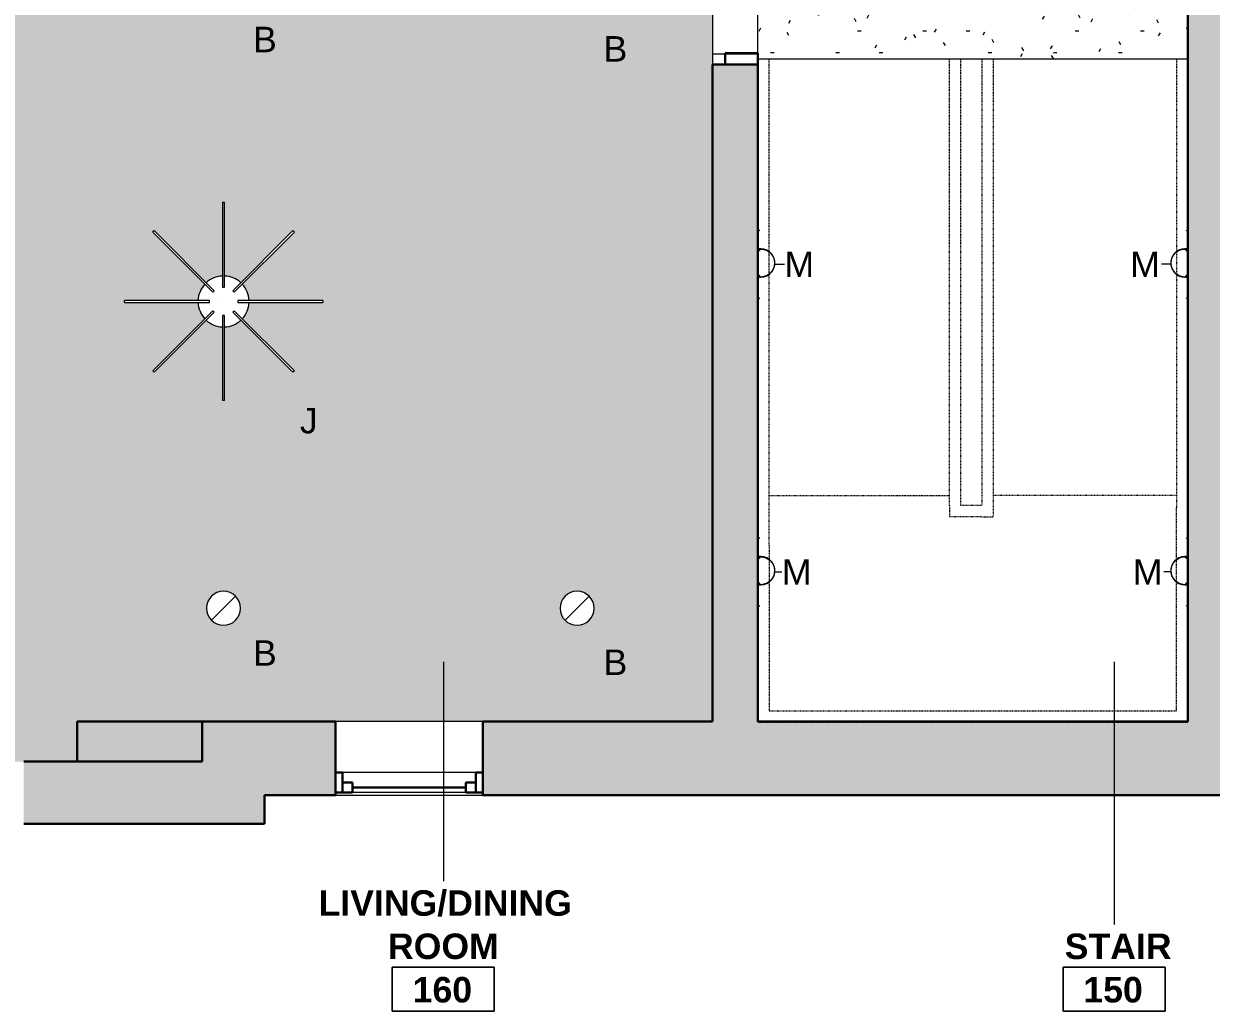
# Model space of a CAD drawing. Header units: inches. Extents: x -529 to 1063, y -2066 to -482.
# Drawn here: x -316.1 to -106.5, y -1958.6 to -1784.4 of the extents above; entities that cross this region are included whole.
import ezdxf

# ---------------------------------------------------------------- set-up
doc = ezdxf.new("R2010")
doc.units = ezdxf.units.IN
doc.header["$MEASUREMENT"] = 0
doc.linetypes.add('Overhead 1_16_', pattern=[0.101562, 0.0625, -0.039062])
for name, color, linetype, lineweight in [('A-AREA-IDEN', 2, 'Continuous', 9), ('A-CLNG', 13, 'Continuous', 18), ('A-CLNG-PATT', 13, 'Continuous', 18), ('A-DOOR', 31, 'Continuous', 18), ('A-DOOR-FRAM', 31, 'Continuous', 30), ('A-GLAZ', 151, 'Continuous', 18), ('A-WALL', 113, 'Continuous', 18), ('A-WALL-PATT', 111, 'Continuous', 18), ('E-LITE-EQPM', 33, 'Continuous', 9), ('E-LITE-EQPM-IDEN', 33, 'Continuous', 9), ('I-WALL', 2, 'Continuous', 18), ('S-STRS-MBND', 31, 'Continuous', 18)]:
    doc.layers.add(name, color=color, linetype=linetype, lineweight=lineweight)
doc.styles.add('Arial', font='arial.ttf', dxfattribs={"height": 4.5})
doc.styles.add('Swis721 Lt BT_B', font='', dxfattribs={"height": 4.5})
doc.styles.get('Swis721 Lt BT_B').set_extended_font_data('Swis721 Lt BT', bold=True)
pattern_1 = [(0, (0, 0), (15.36, 3.84), [0.634, -10.886, 0.634, -10.886, -61.44]), (0, (0, 0), (15.36, 3.84), [-23.04, 0.634, -22.406, 0.634, -10.886, -26.88]), (0, (0, 0), (15.36, 3.84), [-57.6, 0.634, -7.046, 0.634, -18.566]), (120, (5.76, 1.92), (-11.0055376, 11.38215), [0.634, -10.886, 0.634, -10.886, -61.44]), (120, (5.76, 1.92), (-11.0055376, 11.38215), [-23.04, 0.634, -22.406, 0.634, -10.886, -26.88]), (120, (5.76, 1.92), (-11.0055376, 11.38215), [-57.6, 0.634, -7.046, 0.634, -18.566]), (240, (7.68, 9.6), (-4.3544624, -15.22215), [0.634, -10.886, 0.634, -10.886, -61.44]), (240, (7.68, 9.6), (-4.3544624, -15.22215), [-23.04, 0.634, -22.406, 0.634, -10.886, -26.88]), (240, (7.68, 9.6), (-4.3544624, -15.22215), [-57.6, 0.634, -7.046, 0.634, -18.566])]

# ---------------------------------------------------------------- blocks, each defined once
blk = doc.blocks.new('extra piece - extra piece-5080210-1ST FLOOR - RCP')
at = {"layer": 'A-WALL', "lineweight": 9}
blk.add_hatch(color=7, dxfattribs=at).paths.add_polyline_path([(-284.58, -1914.58), (-284.58, -1907.52), (-306.63, -1907.52), (-306.63, -1914.58)], flags=0)
at = {"layer": 'A-WALL', "color": 8, "lineweight": 30}
for p, q in [((-306.63, -1907.52), (-284.58, -1907.52)), ((-306.63, -1914.58), (-306.63, -1907.52)), ((-284.58, -1907.52), (-284.58, -1914.58)), ((-284.58, -1914.58), (-306.63, -1914.58))]:
    blk.add_line(p, q, dxfattribs=at)
blk = doc.blocks.new('Window-Double-Hung - 26_ x 56_-5128865-1ST FLOOR - RCP')
at = {"layer": 'A-GLAZ', "color": 8, "lineweight": 30}
for p, q in [((-13, 6.5), (-13, -6.5)), ((13, -6.5), (13, 6.5)), ((-13, 6), (-10, 6)), ((-11.75, 6), (-11.75, 2.5)), ((-11.75, 4.25), (-10, 4.25)), ((-10, 6), (-10, 4.25)), ((-10, 5.125), (10, 5.125)), ((10, 6), (13, 6)), ((10, 6), (10, 4.25)), ((11.75, 4.25), (10, 4.25)), ((11.75, 6), (11.75, 2.5)), ((-13, 2.5), (-11.75, 2.5)), ((11.75, 2.5), (13, 2.5))]:
    blk.add_line(p, q, dxfattribs=at)
at = {"layer": 'A-GLAZ'}
for p, q in [((13, 6.5), (-13, 6.5)), ((-13, -6.5), (13, -6.5))]:
    blk.add_line(p, q, dxfattribs=at)
at = {"layer": 'A-GLAZ', "lineweight": 9}
for p, q in [((-10, 6), (10, 6)), ((-11.75, 2.5), (11.75, 2.5))]:
    blk.add_line(p, q, dxfattribs=at)
blk = doc.blocks.new('Lightart-Echo-Revit - Fin Type A - 35_D x 14_H-8 Fins-5361502-1ST FLOOR - RCP')
at = {"layer": 'E-LITE-EQPM'}
for p, q in [((-0.18, 17.5), (-0.18, 2.5)), ((-0.18, 17.5), (0.18, 17.5)), ((0.18, 2.5), (0.18, 17.5)), ((-12.5, 12.25), (-12.25, 12.5)), ((-12.5, 12.25), (-1.89, 1.64)), ((-1.64, 1.89), (-12.25, 12.5)), ((12.25, 12.5), (1.64, 1.89)), ((1.89, 1.64), (12.5, 12.25)), ((12.25, 12.5), (12.5, 12.25)), ((-0.18, 2.5), (0.18, 2.5)), ((-2.5, 0.18), (-17.5, 0.18)), ((-17.5, -0.18), (-17.5, 0.18)), ((-2.5, -0.18), (-2.5, 0.18)), ((-1.89, 1.64), (-1.64, 1.89)), ((1.64, 1.89), (1.89, 1.64)), ((17.5, 0.18), (2.5, 0.18)), ((2.5, 0.18), (2.5, -0.18)), ((17.5, 0.18), (17.5, -0.18)), ((-17.5, -0.18), (-2.5, -0.18)), ((-1.89, -1.64), (-12.5, -12.25)), ((-12.25, -12.5), (-1.64, -1.89)), ((-1.64, -1.89), (-1.89, -1.64)), ((1.89, -1.64), (1.64, -1.89)), ((1.64, -1.89), (12.25, -12.5)), ((12.5, -12.25), (1.89, -1.64)), ((2.5, -0.18), (17.5, -0.18)), ((-0.18, -2.5), (-0.18, -17.5)), ((0.18, -2.5), (-0.18, -2.5)), ((0.18, -17.5), (0.18, -2.5)), ((-12.25, -12.5), (-12.5, -12.25)), ((12.5, -12.25), (12.25, -12.5)), ((0.18, -17.5), (-0.18, -17.5))]:
    blk.add_line(p, q, dxfattribs=at)
at = {"layer": 'E-LITE-EQPM', "flags": 128}
blk.add_lwpolyline([(0, 0), (0, 0), (0, 0)], dxfattribs=at)
blk.add_lwpolyline([(0, 0), (0, 0), (0, 0)], dxfattribs=at)
at = {"layer": 'E-LITE-EQPM'}
for start, end in [(92.2944, 132.7339), (47.2661, 87.7056), (137.2661, 177.7056), (2.2944, 42.7339), (182.2944, 222.7339), (317.2661, 357.7056), (227.2661, 267.7056), (272.2944, 312.7339)]:
    blk.add_arc((0, 0), 4.5, start, end, dxfattribs=at)
blk = doc.blocks.new('Single Flush - D1 3_ X 8_ - FR-6102084-1ST FLOOR - RCP')
at = {"layer": 'A-DOOR-FRAM'}
for p, q in [((-20, -1.75), (-20, 4)), ((-20, 4), (-18, 4)), ((-18, -1.75), (-18, 4)), ((18.000004, -1.75), (18.000004, 4)), ((18.000004, 4), (20.000004, 4)), ((20.000004, -1.75), (20.000004, 4)), ((-20, -1.75), (-18, -1.75)), ((18.000004, -1.75), (20.000004, -1.75))]:
    blk.add_line(p, q, dxfattribs=at)
blk = doc.blocks.new('Downlight - Recessed Can - 6_ Incandescent - 277V-5290754-1ST FLOOR - RCP')
at = {"layer": 'E-LITE-EQPM'}
for q in [(2.12, 2.12), (-2.12, -2.12)]:
    blk.add_line((0, 0), q, dxfattribs=at)
for start, end in [(360, 180), (0, 180), (180, 360), (180, 360)]:
    blk.add_arc((0, 0), 3, start, end, dxfattribs=at)
blk = doc.blocks.new('spectrum-sconce_round - 5_W x 4_D x 9_25_H-5801657-1ST FLOOR - RCP')
at = {"layer": 'E-LITE-EQPM'}
for p, q in [((-7.43, 4.68), (-7.26, 4.6)), ((-4.07, 4.91), (-4.06, 4.91)), ((-4.07, 4.78), (-4.07, 4.91)), ((-4.07, 4.91), (-4.07, 4.78)), ((-4.07, 4.89), (-4.06, 4.89)), ((-4.07, 4.8), (-4.07, 4.89)), ((-4.07, 4.89), (-4.07, 4.8)), ((-4.07, 4.78), (-4.07, 4.41)), ((-4.06, 4.78), (-4.07, 4.78)), ((-4.06, 4.91), (-4.06, 4.78)), ((-4.06, 4.78), (-4.06, 4.47)), ((-4.06, 4.47), (-4.03, 4.47)), ((-4.06, 4.41), (-4.06, 4.47)), ((-4.06, 4.45), (-4.03, 4.45)), ((-3.81, 4.42), (-4.06, 4.42)), ((-4.06, 4.41), (-4.06, 4.42)), ((-4.03, 4.78), (-4.03, 4.91)), ((-4.03, 4.47), (-4.03, 4.78)), ((-4.03, 4.75), (-3.86, 4.75)), ((-3.86, 4.56), (-4.03, 4.56)), ((-3.86, 4.55), (-4.03, 4.55)), ((-3.81, 4.42), (-3.68, 4.42)), ((-3.68, 4.42), (-3.81, 4.42)), ((-3.81, 4.41), (-3.81, 4.42)), ((-3.68, 4.42), (-3.68, 4.41)), ((-3.68, 4.42), (-3.07, 4.42)), ((-3.07, 4.42), (-3.68, 4.42)), ((-0.05, 4.42), (-3.07, 4.42)), ((-0.05, 4.42), (0.57, 4.42)), ((0.57, 4.42), (-0.05, 4.42)), ((0.57, 4.41), (0.57, 4.42)), ((0.57, 4.42), (0.69, 4.42)), ((0.69, 4.42), (0.57, 4.42)), ((0.94, 4.42), (0.69, 4.42)), ((0.69, 4.41), (0.69, 4.42)), ((0.75, 4.75), (0.91, 4.75)), ((0.91, 4.56), (0.75, 4.56)), ((0.91, 4.55), (0.75, 4.55)), ((0.91, 4.91), (0.91, 4.78)), ((0.91, 4.78), (0.91, 4.47)), ((0.91, 4.47), (0.94, 4.47)), ((0.91, 4.45), (0.94, 4.45)), ((0.94, 4.78), (0.94, 4.91)), ((0.94, 4.91), (0.96, 4.91)), ((0.94, 4.89), (0.96, 4.89)), ((0.94, 4.47), (0.94, 4.78)), ((0.96, 4.78), (0.94, 4.78)), ((0.94, 4.47), (0.94, 4.41)), ((0.94, 4.41), (0.94, 4.42)), ((0.96, 4.78), (0.96, 4.91)), ((0.96, 4.91), (0.96, 4.78)), ((0.96, 4.8), (0.96, 4.89)), ((0.96, 4.89), (0.96, 4.8)), ((0.96, 4.41), (0.96, 4.78)), ((4.59, 4.6), (4.76, 4.68))]:
    blk.add_line(p, q, dxfattribs=at)
at = {"layer": 'E-LITE-EQPM', "flags": 128}
for points in [[(-1.56, 7.41), (-2.11, 7.34), (-2.64, 7.16), (-3.12, 6.86), (-3.51, 6.47), (-3.81, 5.99), (-4, 5.46), (-4.06, 4.91)], [(-4.03, 4.91), (-3.95, 5.5), (-3.74, 6.05), (-3.41, 6.54), (-2.96, 6.94), (-2.43, 7.21), (-1.86, 7.36), (-1.26, 7.36), (-0.68, 7.21), (-0.16, 6.94), (0.29, 6.54), (0.63, 6.05), (0.84, 5.5), (0.91, 4.91)], [(-3.95, 5.48), (-3.74, 6.04), (-3.41, 6.53), (-2.96, 6.92), (-2.43, 7.2), (-1.86, 7.34), (-1.26, 7.34), (-0.68, 7.2), (-0.16, 6.92), (0.29, 6.53), (0.63, 6.04), (0.84, 5.48)], [(0.94, 4.91), (0.88, 5.46), (0.69, 5.99), (0.4, 6.47), (0, 6.86), (-0.47, 7.16), (-1, 7.34), (-1.56, 7.41)]]:
    blk.add_lwpolyline(points, dxfattribs=at)
at = {"layer": 'E-LITE-EQPM'}
for centre, start, end in [((-3.87, 4.66), 276.1329, 83.8671), ((-3.87, 4.66), 69.8893, 83.8671), ((-3.87, 4.64), 276.1329, 13.9779), ((-3.87, 4.64), 276.1329, 290.1107), ((-3.87, 4.66), 346.0221, 41.9336), ((-3.87, 4.64), 346.0221, 13.9779), ((0.76, 4.66), 96.1329, 263.8671), ((0.76, 4.66), 166.0221, 207.9557), ((0.76, 4.64), 166.0221, 207.9557), ((0.76, 4.64), 166.0221, 263.8671), ((0.76, 4.66), 124.0886, 152.0443)]:
    blk.add_arc(centre, 0.0943, start, end, dxfattribs=at)
blk = doc.blocks.new('spectrum-sconce_round - 5_W x 4_D x 9_25_H-5801658-1ST FLOOR - RCP')
at = {"layer": 'E-LITE-EQPM'}
for p, q in [((-7.43, -4.68), (-7.26, -4.6)), ((-4.07, -4.41), (-4.07, -4.78)), ((-4.07, -4.78), (-4.07, -4.91)), ((-4.07, -4.91), (-4.07, -4.78)), ((-4.07, -4.78), (-4.06, -4.78)), ((-4.07, -4.8), (-4.07, -4.89)), ((-4.07, -4.89), (-4.07, -4.8)), ((-4.06, -4.89), (-4.07, -4.89)), ((-4.06, -4.91), (-4.07, -4.91)), ((-4.06, -4.42), (-4.06, -4.41)), ((-4.06, -4.47), (-4.06, -4.41)), ((-4.06, -4.42), (-3.81, -4.42)), ((-4.03, -4.45), (-4.06, -4.45)), ((-4.06, -4.47), (-4.06, -4.78)), ((-4.03, -4.47), (-4.06, -4.47)), ((-4.06, -4.78), (-4.06, -4.91)), ((-4.03, -4.78), (-4.03, -4.47)), ((-4.03, -4.55), (-3.86, -4.55)), ((-4.03, -4.56), (-3.86, -4.56)), ((-3.86, -4.75), (-4.03, -4.75)), ((-4.03, -4.91), (-4.03, -4.78)), ((-3.81, -4.42), (-3.81, -4.41)), ((-3.81, -4.42), (-3.68, -4.42)), ((-3.68, -4.42), (-3.81, -4.42)), ((-3.68, -4.41), (-3.68, -4.42)), ((-3.68, -4.42), (-3.07, -4.42)), ((-3.07, -4.42), (-3.68, -4.42)), ((-3.07, -4.42), (-0.05, -4.42)), ((-0.05, -4.42), (0.57, -4.42)), ((0.57, -4.42), (-0.05, -4.42)), ((0.57, -4.42), (0.57, -4.41)), ((0.57, -4.42), (0.69, -4.42)), ((0.69, -4.42), (0.57, -4.42)), ((0.69, -4.42), (0.69, -4.41)), ((0.69, -4.42), (0.94, -4.42)), ((0.75, -4.55), (0.91, -4.55)), ((0.75, -4.56), (0.91, -4.56)), ((0.91, -4.75), (0.75, -4.75)), ((0.94, -4.45), (0.91, -4.45)), ((0.91, -4.47), (0.91, -4.78)), ((0.94, -4.47), (0.91, -4.47)), ((0.91, -4.78), (0.91, -4.91)), ((0.94, -4.41), (0.94, -4.47)), ((0.94, -4.42), (0.94, -4.41)), ((0.94, -4.78), (0.94, -4.47)), ((0.94, -4.91), (0.94, -4.78)), ((0.94, -4.78), (0.96, -4.78)), ((0.96, -4.89), (0.94, -4.89)), ((0.96, -4.91), (0.94, -4.91)), ((0.96, -4.78), (0.96, -4.41)), ((0.96, -4.78), (0.96, -4.91)), ((0.96, -4.91), (0.96, -4.78)), ((0.96, -4.8), (0.96, -4.89)), ((0.96, -4.89), (0.96, -4.8)), ((4.59, -4.6), (4.76, -4.68))]:
    blk.add_line(p, q, dxfattribs=at)
at = {"layer": 'E-LITE-EQPM', "flags": 128}
for points in [[(-4.06, -4.91), (-4, -5.46), (-3.81, -5.99), (-3.51, -6.47), (-3.12, -6.86), (-2.64, -7.16), (-2.11, -7.34), (-1.56, -7.41)], [(0.91, -4.91), (0.84, -5.5), (0.63, -6.05), (0.29, -6.54), (-0.16, -6.94), (-0.68, -7.21), (-1.26, -7.36), (-1.86, -7.36), (-2.43, -7.21), (-2.96, -6.94), (-3.41, -6.54), (-3.74, -6.05), (-3.95, -5.5), (-4.03, -4.91)], [(0.84, -5.48), (0.63, -6.04), (0.29, -6.53), (-0.16, -6.92), (-0.68, -7.2), (-1.26, -7.34), (-1.86, -7.34), (-2.43, -7.2), (-2.96, -6.92), (-3.41, -6.53), (-3.74, -6.04), (-3.95, -5.48)], [(-1.56, -7.41), (-1, -7.34), (-0.47, -7.16), (0, -6.86), (0.4, -6.47), (0.69, -5.99), (0.88, -5.46), (0.94, -4.91)]]:
    blk.add_lwpolyline(points, dxfattribs=at)
at = {"layer": 'E-LITE-EQPM'}
for centre, start, end in [((-3.87, -4.64), 346.0221, 83.8671), ((-3.87, -4.64), 346.0221, 83.8671), ((-3.87, -4.66), 276.1329, 83.8671), ((-3.87, -4.66), 276.1329, 290.1107), ((-3.87, -4.66), 318.0664, 13.9779), ((0.76, -4.64), 96.1329, 193.9779), ((0.76, -4.66), 96.1329, 263.8671), ((0.76, -4.64), 152.0443, 193.9779), ((0.76, -4.66), 152.0443, 193.9779), ((0.76, -4.66), 207.9557, 235.9114)]:
    blk.add_arc(centre, 0.0943, start, end, dxfattribs=at)
blk = doc.blocks.new('Room Tag - Room Name and Number-3379422-1ST FLOOR - RCP')
at = {"layer": 'A-AREA-IDEN'}
for p, q in [((-0.1881, -0.1636), (-0.1881, -0.0018)), ((-0.1881, -0.0018), (0.1869, -0.0018)), ((0.1869, -0.0018), (-0.1881, -0.0018)), ((-0.1881, -0.0018), (-0.1881, -0.1636)), ((0.1869, -0.0018), (0.1869, -0.1636)), ((0.1869, -0.1636), (0.1869, -0.0018)), ((0.1869, -0.1636), (-0.1881, -0.1636)), ((-0.1881, -0.1636), (0.1869, -0.1636))]:
    blk.add_line(p, q, dxfattribs=at)

msp = doc.modelspace()

# ---------------------------------------------------------------- hatches: boundary and pattern name
at = {"layer": 'A-CLNG-PATT'}
h = msp.add_hatch(dxfattribs=at)
h.set_pattern_fill('FP_3', color=256, style=0, pattern_type=2)
h.set_pattern_definition(pattern_1)
h.paths.add_polyline_path([(-316.08, -1914.58), (-306.63, -1914.58), (-306.63, -1907.52), (-194.53, -1907.52), (-194.53, -1740.2), (-266.36, -1740.2), (-266.36, -1757.44), (-390.28, -1757.44), (-390.28, -1643.2), (-438.45, -1643.2), (-438.45, -1757.44), (-489.09, -1757.46), (-489.09, -1790.21), (-502.17, -1790.21), (-502.17, -1914.58), (-342.08, -1914.58)], flags=0)
h.paths.add_polyline_path([(-218.44, -1890.52), (-219.22, -1890.41), (-219.94, -1890.11), (-220.57, -1889.64), (-221.04, -1889.02), (-221.34, -1888.29), (-221.44, -1887.52), (-221.34, -1886.74), (-221.04, -1886.02), (-220.57, -1885.39), (-219.94, -1884.92), (-219.22, -1884.62), (-218.44, -1884.52), (-217.67, -1884.62), (-216.94, -1884.92), (-216.32, -1885.39), (-215.85, -1886.02), (-215.55, -1886.74), (-215.44, -1887.52), (-215.55, -1888.29), (-215.85, -1889.02), (-216.32, -1889.64), (-216.94, -1890.11), (-217.67, -1890.41)], flags=0)
h.paths.add_polyline_path([(-352.82, -1890.52), (-353.6, -1890.41), (-354.32, -1890.11), (-354.95, -1889.64), (-355.42, -1889.02), (-355.72, -1888.29), (-355.82, -1887.52), (-355.72, -1886.74), (-355.42, -1886.02), (-354.95, -1885.39), (-354.32, -1884.92), (-353.6, -1884.62), (-352.82, -1884.52), (-352.05, -1884.62), (-351.32, -1884.92), (-350.7, -1885.39), (-350.23, -1886.02), (-349.93, -1886.74), (-349.82, -1887.52), (-349.93, -1888.29), (-350.23, -1889.02), (-350.7, -1889.64), (-351.32, -1890.11), (-352.05, -1890.41)], flags=0)
h.paths.add_polyline_path([(-414.36, -1890.52), (-415.14, -1890.41), (-415.86, -1890.11), (-416.49, -1889.64), (-416.96, -1889.02), (-417.26, -1888.29), (-417.36, -1887.52), (-417.26, -1886.74), (-416.96, -1886.02), (-416.49, -1885.39), (-415.86, -1884.92), (-415.14, -1884.62), (-414.36, -1884.52), (-413.59, -1884.62), (-412.86, -1884.92), (-412.24, -1885.39), (-411.77, -1886.02), (-411.47, -1886.74), (-411.36, -1887.52), (-411.47, -1888.29), (-411.77, -1889.02), (-412.24, -1889.64), (-412.93, -1890.14), (-413.59, -1890.41)], flags=0)
h.paths.add_polyline_path([(-280.82, -1890.52), (-281.6, -1890.41), (-282.32, -1890.11), (-282.95, -1889.64), (-283.42, -1889.02), (-283.72, -1888.29), (-283.82, -1887.52), (-283.72, -1886.74), (-283.42, -1886.02), (-282.95, -1885.39), (-282.32, -1884.92), (-281.6, -1884.62), (-280.82, -1884.52), (-280.05, -1884.62), (-279.32, -1884.92), (-278.7, -1885.39), (-278.23, -1886.02), (-277.93, -1886.74), (-277.82, -1887.52), (-277.93, -1888.29), (-278.23, -1889.02), (-278.7, -1889.64), (-279.32, -1890.11), (-280.06, -1890.42)], flags=0)
h.paths.add_polyline_path([(-479.25, -1885.42), (-479.46, -1885.42), (-480.4, -1884.97), (-481.04, -1884.16), (-481.27, -1883.15), (-481.04, -1882.15), (-480.39, -1881.34), (-479.46, -1880.89), (-478.42, -1880.89), (-477.5, -1881.34), (-476.85, -1882.15), (-476.63, -1883.17), (-476.89, -1884.2), (-477.5, -1884.97), (-478.43, -1885.42), (-478.95, -1885.42)], flags=0)
h.paths.add_polyline_path([(-430.05, -1863.29), (-432.64, -1863.29), (-434.93, -1859.36), (-432.64, -1855.43), (-428.12, -1855.43), (-425.83, -1859.36), (-428.12, -1863.29), (-428.64, -1863.29)], flags=0)
h.paths.add_polyline_path([(-479.46, -1853.99), (-480.4, -1853.54), (-481.04, -1852.73), (-481.27, -1851.72), (-481.04, -1850.72), (-480.39, -1849.91), (-479.46, -1849.46), (-478.42, -1849.47), (-477.5, -1849.91), (-476.85, -1850.72), (-476.62, -1851.72), (-476.85, -1852.73), (-477.5, -1853.54), (-478.43, -1853.99), (-479.37, -1853.99)], flags=0)
h.paths.add_polyline_path([(-280.65, -1850.88), (-281, -1850.88), (-281, -1837.85), (-282.21, -1837.66), (-283.47, -1837.02), (-283.84, -1836.65), (-293.07, -1845.88), (-293.32, -1845.63), (-284.09, -1836.4), (-284.46, -1836.03), (-285.1, -1834.77), (-285.29, -1833.56), (-298.32, -1833.56), (-298.32, -1833.21), (-285.29, -1833.21), (-285.1, -1831.99), (-284.46, -1830.74), (-284.09, -1830.37), (-293.32, -1821.13), (-293.07, -1820.88), (-283.84, -1830.12), (-283.47, -1829.74), (-282.21, -1829.11), (-281, -1828.91), (-281, -1815.88), (-280.65, -1815.88), (-280.65, -1828.91), (-279.43, -1829.11), (-278.18, -1829.74), (-277.81, -1830.12), (-268.57, -1820.88), (-268.32, -1821.13), (-277.56, -1830.37), (-277.18, -1830.74), (-276.55, -1831.99), (-276.35, -1833.21), (-263.32, -1833.21), (-263.32, -1833.56), (-276.35, -1833.56), (-276.55, -1834.77), (-277.18, -1836.03), (-277.56, -1836.4), (-268.32, -1845.63), (-268.57, -1845.88), (-277.81, -1836.65), (-278.18, -1837.02), (-279.43, -1837.66), (-280.65, -1837.85), (-280.65, -1842.43)], flags=0)
h.paths.add_polyline_path([(-428.24, -1843.07), (-432.76, -1843.07), (-435.05, -1839.13), (-432.76, -1835.2), (-428.24, -1835.2), (-425.95, -1839.13), (-427.87, -1842.43)], flags=0)
h.paths.add_polyline_path([(-279.09, -1835.77), (-279.09, -1835.77), (-279.18, -1835.64)], flags=0)
h.paths.add_polyline_path([(-282.37, -1831.25), (-282.37, -1831.25), (-282.47, -1831.12)], flags=0)
h.paths.add_polyline_path([(-478.43, -1822.56), (-479.48, -1822.55), (-480.4, -1822.11), (-481.04, -1821.3), (-481.27, -1820.27), (-481.04, -1819.29), (-480.39, -1818.48), (-479.46, -1818.03), (-478.42, -1818.04), (-477.5, -1818.48), (-476.85, -1819.29), (-476.62, -1820.29), (-476.85, -1821.3), (-477.5, -1822.11), (-478.42, -1822.55)], flags=0)
h.paths.add_polyline_path([(-428.12, -1818.53), (-432.64, -1818.53), (-434.93, -1814.59), (-432.64, -1810.66), (-428.12, -1810.66), (-425.83, -1814.59), (-428.03, -1818.39)], flags=0)
h.paths.add_polyline_path([(-478.94, -1791.13), (-479.48, -1791.12), (-480.4, -1790.68), (-481.04, -1789.87), (-481.27, -1788.87), (-481.04, -1787.86), (-480.4, -1787.05), (-479.46, -1786.6), (-478.43, -1786.6), (-477.5, -1787.05), (-476.85, -1787.86), (-476.62, -1788.87), (-476.85, -1789.87), (-477.5, -1790.68), (-478.43, -1791.13)], flags=0)
h.paths.add_polyline_path([(-513.09, -1789.46), (-513.09, -1758.21), (-516.05, -1758.21), (-516.05, -1789.46), (-515.3, -1789.46)], flags=0)
h.paths.add_polyline_path([(-414.36, -1782.25), (-415.14, -1782.15), (-415.86, -1781.85), (-416.49, -1781.37), (-416.96, -1780.75), (-417.26, -1780.03), (-417.36, -1779.25), (-417.26, -1778.47), (-416.96, -1777.75), (-416.49, -1777.13), (-415.86, -1776.65), (-415.14, -1776.35), (-414.36, -1776.25), (-413.59, -1776.35), (-412.86, -1776.65), (-412.24, -1777.13), (-411.77, -1777.75), (-411.47, -1778.47), (-411.36, -1779.25), (-411.47, -1780.03), (-411.77, -1780.75), (-412.24, -1781.37), (-412.93, -1781.88), (-413.59, -1782.15)], flags=0)
h.paths.add_polyline_path([(-352.82, -1782.25), (-353.6, -1782.15), (-354.32, -1781.85), (-354.95, -1781.37), (-355.42, -1780.75), (-355.72, -1780.03), (-355.82, -1779.25), (-355.72, -1778.47), (-355.42, -1777.75), (-354.95, -1777.13), (-354.32, -1776.65), (-353.6, -1776.35), (-352.82, -1776.25), (-352.05, -1776.35), (-351.32, -1776.65), (-350.7, -1777.13), (-350.23, -1777.75), (-349.93, -1778.47), (-349.82, -1779.25), (-349.93, -1780.03), (-350.23, -1780.75), (-350.7, -1781.37), (-351.32, -1781.85), (-352.05, -1782.15)], flags=0)
h.paths.add_polyline_path([(-280.82, -1782.25), (-281.6, -1782.15), (-282.32, -1781.85), (-282.95, -1781.37), (-283.42, -1780.75), (-283.72, -1780.03), (-283.82, -1779.25), (-283.72, -1778.47), (-283.42, -1777.75), (-282.95, -1777.13), (-282.32, -1776.65), (-281.6, -1776.35), (-280.82, -1776.25), (-280.05, -1776.35), (-279.32, -1776.65), (-278.7, -1777.13), (-278.23, -1777.75), (-277.93, -1778.47), (-277.82, -1779.25), (-277.93, -1780.03), (-278.23, -1780.75), (-278.7, -1781.37), (-279.32, -1781.85), (-280.06, -1782.15)], flags=0)
h.paths.add_polyline_path([(-218.44, -1782.25), (-219.22, -1782.15), (-219.94, -1781.85), (-220.57, -1781.37), (-221.04, -1780.75), (-221.34, -1780.03), (-221.44, -1779.25), (-221.34, -1778.47), (-221.04, -1777.75), (-220.57, -1777.13), (-219.94, -1776.65), (-219.22, -1776.35), (-218.44, -1776.25), (-217.67, -1776.35), (-216.94, -1776.65), (-216.32, -1777.13), (-215.85, -1777.75), (-215.55, -1778.47), (-215.44, -1779.25), (-215.55, -1780.03), (-215.85, -1780.75), (-216.32, -1781.37), (-216.94, -1781.85), (-217.67, -1782.15)], flags=0)
h.paths.add_polyline_path([(-414.36, -1731.88), (-415.14, -1731.78), (-415.86, -1731.48), (-416.49, -1731), (-416.96, -1730.38), (-417.26, -1729.65), (-417.36, -1728.88), (-417.26, -1728.1), (-416.96, -1727.38), (-416.49, -1726.76), (-415.86, -1726.28), (-415.14, -1725.98), (-414.36, -1725.88), (-413.59, -1725.98), (-412.86, -1726.28), (-412.24, -1726.76), (-411.77, -1727.38), (-411.47, -1728.1), (-411.36, -1728.88), (-411.47, -1729.65), (-411.77, -1730.38), (-412.24, -1731), (-412.86, -1731.48), (-413.59, -1731.78)], flags=0)
h.paths.add_polyline_path([(-414.36, -1674.76), (-415.14, -1674.66), (-415.86, -1674.36), (-416.49, -1673.88), (-416.96, -1673.26), (-417.26, -1672.54), (-417.36, -1671.76), (-417.26, -1670.99), (-416.96, -1670.26), (-416.49, -1669.64), (-415.86, -1669.16), (-415.14, -1668.86), (-414.36, -1668.76), (-413.59, -1668.86), (-412.86, -1669.16), (-412.24, -1669.64), (-411.77, -1670.26), (-411.47, -1670.99), (-411.36, -1671.76), (-411.47, -1672.54), (-411.77, -1673.26), (-412.24, -1673.88), (-412.86, -1674.36), (-413.59, -1674.66)], flags=0)
h = msp.add_hatch(dxfattribs=at)
h.set_pattern_fill('FP_1', color=256, style=0, pattern_type=2)
h.set_pattern_definition(pattern_1)
h.paths.add_polyline_path([(-112.22, -1790.64), (-110.68, -1790.64), (-110.68, -1697.76), (-186.53, -1697.76), (-186.53, -1790.64), (-168.16, -1790.64)], flags=0)
h.paths.add_polyline_path([(-153.21, -1750.43), (-153.21, -1738.58), (-145.97, -1738.58), (-145.97, -1750.43), (-150.68, -1750.43)], flags=0)
at = {"layer": 'A-WALL-PATT', "lineweight": 9}
h = msp.add_hatch(color=7, dxfattribs=at)
h.paths.add_polyline_path([(-102.68, -1907.52), (-102.68, -1735.59), (-110.68, -1735.59), (-110.68, -1907.52)], flags=0)
h.paths.add_polyline_path([(-102.68, -1701.59), (-102.68, -1697.72), (-110.68, -1697.72), (-110.68, -1701.59), (-103.31, -1701.59)], flags=0)
for points in [[(-194.53, -1907.52), (-186.53, -1907.52), (-186.53, -1791.57), (-194.53, -1791.57), (-194.53, -1893.75)], [(-273.58, -1925.58), (-273.58, -1907.52), (-284.58, -1907.52), (-284.58, -1925.58), (-280.06, -1925.58)]]:
    msp.add_hatch(color=7, dxfattribs=at).paths.add_polyline_path(points, flags=0)
h = msp.add_hatch(color=7, dxfattribs=at)
h.paths.add_polyline_path([(335.08, -1920.52), (335.08, -1914.91), (351.7, -1914.91), (351.7, -1907.52), (201.05, -1907.52), (201.05, -1920.52), (279.41, -1920.52)], flags=0)
h.paths.add_polyline_path([(180.05, -1920.52), (180.05, -1907.52), (96.69, -1907.52), (96.69, -1920.52), (167.52, -1920.52)], flags=0)
h.paths.add_polyline_path([(55.62, -1920.52), (75.69, -1920.52), (75.69, -1907.52), (-16.56, -1907.52), (-16.56, -1920.52)], flags=0)
h.paths.add_polyline_path([(-73.81, -1920.52), (-73.81, -1916.91), (-64.92, -1916.91), (-64.92, -1920.52), (-37.56, -1920.52), (-37.56, -1907.52), (-235.08, -1907.52), (-235.08, -1920.52), (-86.81, -1920.52)], flags=0)
h.paths.add_polyline_path([(-261.08, -1920.52), (-261.08, -1907.52), (-273.58, -1907.52), (-273.58, -1920.52)], flags=0)
h = msp.add_hatch(color=7, dxfattribs=at)
h.paths.add_polyline_path([(-284.58, -1925.58), (-284.58, -1914.58), (-316.08, -1914.58), (-316.08, -1925.58)], flags=0)
h.paths.add_polyline_path([(-422.3, -1925.58), (-401.3, -1925.58), (-401.3, -1914.58), (-422.3, -1914.58)], flags=0)
h.paths.add_polyline_path([(-342.08, -1925.58), (-342.08, -1914.58), (-375.3, -1914.58), (-375.3, -1925.58)], flags=0)
h.paths.add_polyline_path([(-456.3, -1925.58), (-456.3, -1914.58), (-476.17, -1914.58), (-476.17, -1925.58)], flags=0)
h.paths.add_polyline_path([(-520.17, -1925.58), (-502.17, -1925.58), (-502.17, -1914.58), (-520.17, -1914.58), (-520.17, -1915.08)], flags=0)

# ---------------------------------------------------------------- linework, layer by layer
at = {"layer": 'A-AREA-IDEN'}
for p, q in [((-242.01, -1896.98), (-242, -1935.67)), ((-123.68, -1896.96), (-123.68, -1943.3))]:
    msp.add_line(p, q, dxfattribs=at)
at = {"layer": 'A-CLNG'}
for p, q in [((-186.53, -1790.64), (-186.53, -1751.57)), ((-110.68, -1790.64), (-186.53, -1790.64))]:
    msp.add_line(p, q, dxfattribs=at)
for centre, start, end in [((-280.82, -1887.52), 0, 180), ((-218.44, -1887.52), 0, 180), ((-280.82, -1887.52), 180, 0), ((-218.44, -1887.52), 180, 0)]:
    msp.add_arc(centre, 3, start, end, dxfattribs=at)
at = {"layer": 'A-WALL', "color": 8, "lineweight": 30}
for p, q in [((-284.58, -1907.52), (-261.08, -1907.52)), ((-284.58, -1914.58), (-284.58, -1907.52)), ((-235.08, -1907.52), (-194.53, -1907.52)), ((-186.53, -1907.52), (-110.68, -1907.52)), ((-316.08, -1914.58), (-284.58, -1914.58)), ((-261.08, -1920.52), (-273.58, -1920.52)), ((-273.58, -1920.52), (-273.58, -1925.58)), ((-86.81, -1920.52), (-235.08, -1920.52)), ((-273.58, -1925.58), (-316.08, -1925.58))]:
    msp.add_line(p, q, dxfattribs=at)
at = {"layer": 'E-LITE-EQPM-IDEN'}
for p, q in [((-183.53, -1826.82), (-181.85, -1826.82)), ((-113.68, -1826.82), (-115.33, -1826.82)), ((-183.53, -1881.12), (-182.3, -1881.12)), ((-113.68, -1881.12), (-114.88, -1881.12))]:
    msp.add_line(p, q, dxfattribs=at)
at = {"layer": 'I-WALL', "color": 8, "lineweight": 30}
for p, q in [((-110.68, -1907.52), (-110.68, -1735.59)), ((-194.53, -1907.52), (-194.53, -1791.57)), ((-194.53, -1791.57), (-186.53, -1791.57)), ((-186.53, -1791.57), (-186.53, -1907.52))]:
    msp.add_line(p, q, dxfattribs=at)
at = {"layer": 'I-WALL', "lineweight": 9}
for p, q in [((-194.53, -1751.57), (-194.53, -1791.57)), ((-186.53, -1789.72), (-194.53, -1789.72)), ((-186.53, -1791.57), (-186.53, -1790.64))]:
    msp.add_line(p, q, dxfattribs=at)
at = {"layer": 'S-STRS-MBND', "linetype": 'Overhead 1_16_', "lineweight": 9}
for p, q in [((-184.53, -1824.6), (-184.53, -1790.64)), ((-152.74, -1869.4), (-152.74, -1790.64)), ((-150.74, -1869.4), (-150.74, -1790.64)), ((-145, -1790.64), (-147, -1790.64)), ((-147, -1790.64), (-147, -1869.4)), ((-145, -1790.64), (-145, -1871.4)), ((-112.68, -1790.64), (-145, -1790.64)), ((-110.68, -1790.64), (-112.68, -1790.64)), ((-112.68, -1790.64), (-112.68, -1869.81)), ((-110.68, -1790.64), (-110.68, -1869.81)), ((-184.53, -1828.52), (-184.53, -1824.66)), ((-184.53, -1876.47), (-184.53, -1828.58)), ((-186.53, -1876.47), (-186.53, -1837.42)), ((-184.53, -1867.64), (-152.74, -1867.64)), ((-112.68, -1867.64), (-145, -1867.64)), ((-152.74, -1869.4), (-152.74, -1871.4)), ((-147, -1869.4), (-150.74, -1869.4)), ((-112.68, -1905.64), (-112.68, -1869.81)), ((-110.68, -1907.64), (-110.68, -1869.81)), ((-147, -1871.4), (-152.74, -1871.4)), ((-147, -1871.4), (-145, -1871.4)), ((-186.53, -1876.47), (-186.53, -1907.64)), ((-184.53, -1876.47), (-184.53, -1905.64)), ((-184.53, -1905.64), (-112.68, -1905.64)), ((-186.53, -1907.64), (-110.68, -1907.64))]:
    msp.add_line(p, q, dxfattribs=at)

# ---------------------------------------------------------------- block references
at = {"layer": 'A-AREA-IDEN', "xscale": 47.99999999999997, "yscale": 47.99999999999997, "zscale": 47.99999999999997}
for p in [(-242.01, -1950.79), (-123.65, -1950.79)]:
    msp.add_blockref('Room Tag - Room Name and Number-3379422-1ST FLOOR - RCP', p, dxfattribs=at)
at = {"layer": 'A-DOOR', "rotation": 269.9999999999999}
msp.add_blockref('Single Flush - D1 3_ X 8_ - FR-6102084-1ST FLOOR - RCP', (-190.53, -1771.57), dxfattribs=at)
at = {"layer": 'A-GLAZ', "rotation": 180}
msp.add_blockref('Window-Double-Hung - 26_ x 56_-5128865-1ST FLOOR - RCP', (-248.08, -1914.02), dxfattribs=at)
at = {"layer": 'A-WALL', "lineweight": 9}
msp.add_blockref('extra piece - extra piece-5080210-1ST FLOOR - RCP', (0, 0), dxfattribs=at)
at = {"layer": 'E-LITE-EQPM'}
for name, p in [('Lightart-Echo-Revit - Fin Type A - 35_D x 14_H-8 Fins-5361502-1ST FLOOR - RCP', (-280.82, -1833.38)), ('Downlight - Recessed Can - 6_ Incandescent - 277V-5290754-1ST FLOOR - RCP', (-280.82, -1887.52)), ('Downlight - Recessed Can - 6_ Incandescent - 277V-5290754-1ST FLOOR - RCP', (-218.44, -1887.52))]:
    msp.add_blockref(name, p, dxfattribs=at)
for name, p, rotation in [('spectrum-sconce_round - 5_W x 4_D x 9_25_H-5801657-1ST FLOOR - RCP', (-190.94, -1828.15), 269.9999999999999), ('spectrum-sconce_round - 5_W x 4_D x 9_25_H-5801658-1ST FLOOR - RCP', (-106.27, -1828.15), 270.0000000000001), ('spectrum-sconce_round - 5_W x 4_D x 9_25_H-5801657-1ST FLOOR - RCP', (-190.94, -1882.45), 269.9999999999999), ('spectrum-sconce_round - 5_W x 4_D x 9_25_H-5801658-1ST FLOOR - RCP', (-106.27, -1882.45), 270.0000000000001)]:
    msp.add_blockref(name, p, dxfattribs=dict(at, rotation=rotation))

# ---------------------------------------------------------------- texts
at = {"layer": 'A-AREA-IDEN', "char_height": 4.5, "attachment_point": 1, "style": 'Swis721 Lt BT_B'}
for s, insert, width in [('LIVING/DINING', (-264.06, -1937.29), 53.328), ('ROOM', (-251.81, -1944.92), 23.7855), ('STAIR', (-132.39, -1944.93), 21.0585), ('160', (-247.45, -1952.59), 12.726), ('150', (-129.1, -1952.59), 12.726)]:
    msp.add_mtext(s, dxfattribs=dict(at, insert=insert, width=width))
at = {"layer": 'E-LITE-EQPM-IDEN', "char_height": 4.5, "attachment_point": 1, "style": 'Arial'}
for s, insert, width in [('B', (-275.62, -1784.9), 5.151), ('B', (-213.77, -1786.55), 5.151), ('M', (-181.85, -1824.56), 6.5145), ('M', (-120.83, -1824.56), 6.5145), ('J', (-267.35, -1852.15), 3.939), ('M', (-182.3, -1878.87), 6.5145), ('M', (-120.38, -1878.87), 6.5145), ('B', (-275.62, -1893.17), 5.151), ('B', (-213.77, -1894.81), 5.151)]:
    msp.add_mtext(s, dxfattribs=dict(at, insert=insert, width=width))

doc.saveas('drawing.dxf')
